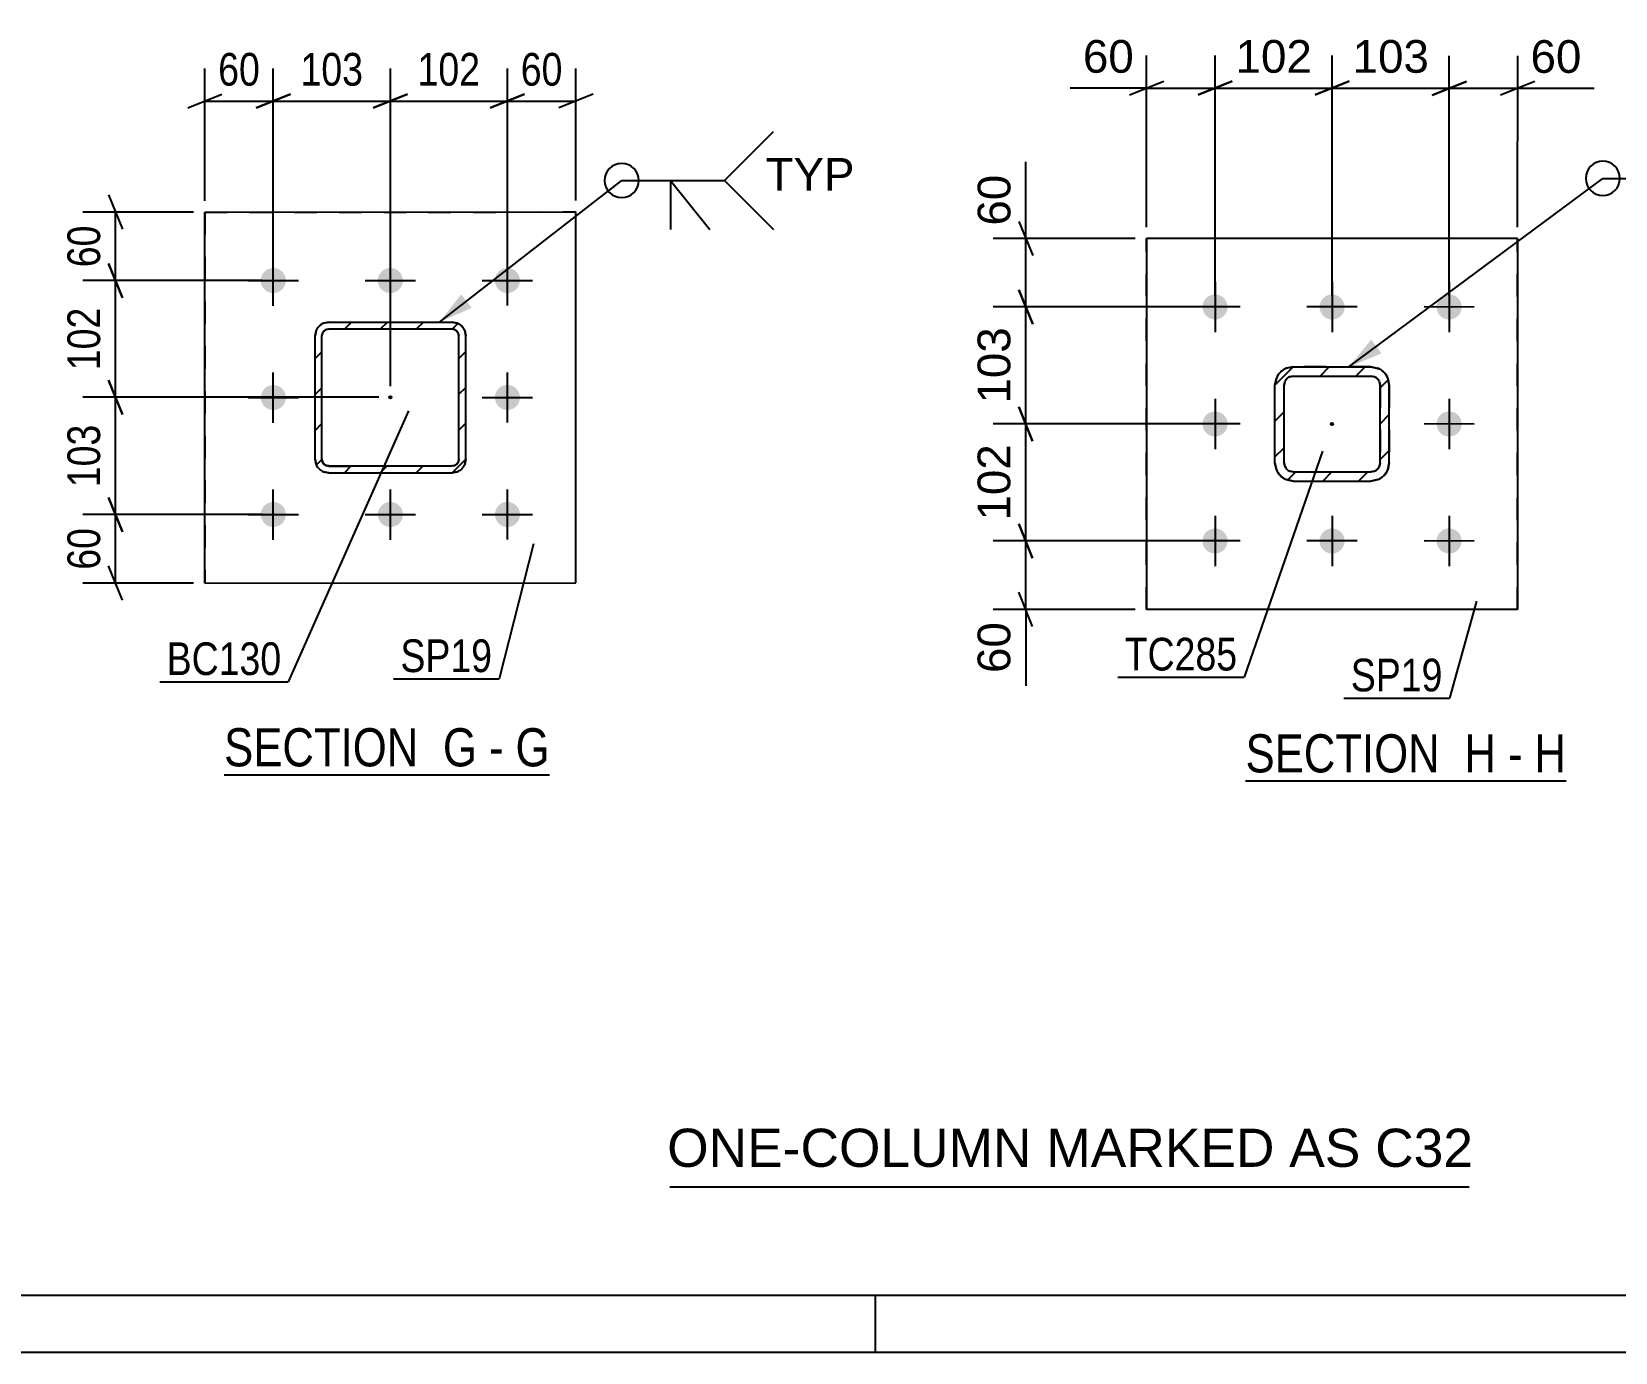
# Model space of a CAD drawing. Header units: millimetres. Extents: x -127 to 467, y -181 to 239.
# Drawn here: x -26.9 to 111.8, y -180.8 to -65.1 of the extents above; entities that cross this region are included whole.
import ezdxf

# ---------------------------------------------------------------- set-up
doc = ezdxf.new("R2010")
doc.units = ezdxf.units.MM
doc.linetypes.add('DXK_LINE_DOT2', pattern=[3.9198, 1.9599, -1.9599])
doc.linetypes.add('DXK_LINE_DOT3', pattern=[5.9187, 2.979, -0.9799, 0.9799, -0.9799])
doc.styles.add('Arial', font='ARIAL.TTF', dxfattribs={"height": 0.2})
doc.styles.add('Arial Narrow', font='ARIALN.TTF', dxfattribs={"height": 0.2})

# ---------------------------------------------------------------- blocks, each defined once
blk = doc.blocks.new('Unknown-339278888-1134')
at = {"color": 5, "linetype": 'Continuous'}
for p, q in [((-122.03, -175.8), (461.97, -175.8)), ((46.97, -180.8), (46.97, -175.8)), ((-127.03, -180.8), (466.97, -180.8))]:
    blk.add_line(p, q, dxfattribs=at)
blk = doc.blocks.new('Unknown-339278888-13 - 3142')
at = {"color": 6, "linetype": 'Continuous'}
blk.add_line((-10.07, -130.21), (18.43, -130.21), dxfattribs=at)
at = {"color": 0, "linetype": 'Continuous'}
for points in [[(8.04, -129.46), (8.04, -125.96), (-10.07, -125.96), (-10.07, -129.46)], [(12.07, -129.46), (12.07, -125.96), (9.09, -125.96), (9.09, -129.46)], [(14.4, -129.46), (14.4, -125.96), (13.12, -125.96), (13.12, -129.46)], [(18.43, -129.46), (18.43, -125.96), (15.45, -125.96), (15.45, -129.46)]]:
    blk.add_wipeout(points, dxfattribs=at)
at = {"color": 7, "linetype": 'Continuous', "style": 'Arial Narrow'}
for s, p in [('SECTION ', (-10.07, -129.46)), ('G', (9.09, -129.46)), ('G', (15.45, -129.46)), ('-', (13.12, -129.46))]:
    blk.add_text(s, height=3.34, dxfattribs=at).set_placement(p)
blk = doc.blocks.new('Unknown-339278888-19 - 14412')
at = {"color": 6, "linetype": 'Continuous'}
blk.add_line((79.38, -130.74), (107.45, -130.74), dxfattribs=at)
at = {"color": 0, "linetype": 'Continuous'}
for points in [[(97.49, -129.99), (97.49, -126.49), (79.38, -126.49), (79.38, -129.99)], [(101.31, -129.99), (101.31, -126.49), (98.54, -126.49), (98.54, -129.99)], [(103.63, -129.99), (103.63, -126.49), (102.36, -126.49), (102.36, -129.99)], [(107.45, -129.99), (107.45, -126.49), (104.68, -126.49), (104.68, -129.99)]]:
    blk.add_wipeout(points, dxfattribs=at)
at = {"color": 7, "linetype": 'Continuous', "style": 'Arial Narrow'}
for s, p in [('SECTION ', (79.38, -129.99)), ('H', (98.54, -129.99)), ('H', (104.68, -129.99)), ('-', (102.36, -129.99))]:
    blk.add_text(s, height=3.34, dxfattribs=at).set_placement(p)
blk = doc.blocks.new('Bolt-339278888-3149 - 3142')
at = {"linetype": 'Continuous'}
for points in [[(-5.85, -87.99), (-6.08, -87.95), (-6.29, -87.86), (-6.48, -87.73), (-6.64, -87.56), (-6.76, -87.36), (-6.83, -87.15), (-6.86, -86.92), (-6.84, -86.69), (-6.78, -86.47), (-6.66, -86.27), (-6.51, -86.09), (-6.33, -85.95), (-6.12, -85.86), (-5.9, -85.8), (-5.67, -85.8), (-5.44, -85.84), (-5.23, -85.93), (-5.04, -86.06), (-4.88, -86.23), (-4.77, -86.43), (-4.69, -86.65), (-4.66, -86.87), (-4.68, -87.1), (-4.75, -87.32), (-4.86, -87.52), (-5.01, -87.7), (-5.19, -87.84), (-5.4, -87.93), (-5.62, -87.99)], [(4.4, -87.99), (4.17, -87.95), (3.96, -87.86), (3.77, -87.73), (3.61, -87.56), (3.49, -87.36), (3.42, -87.15), (3.39, -86.92), (3.41, -86.69), (3.47, -86.47), (3.59, -86.27), (3.74, -86.09), (3.92, -85.95), (4.13, -85.86), (4.35, -85.8), (4.58, -85.8), (4.81, -85.84), (5.02, -85.93), (5.21, -86.06), (5.37, -86.23), (5.48, -86.43), (5.56, -86.64), (5.59, -86.87), (5.57, -87.1), (5.5, -87.32), (5.39, -87.52), (5.24, -87.7), (5.06, -87.84), (4.85, -87.93), (4.63, -87.99)], [(14.65, -87.99), (14.42, -87.95), (14.21, -87.86), (14.02, -87.72), (13.86, -87.56), (13.74, -87.36), (13.67, -87.14), (13.64, -86.92), (13.66, -86.69), (13.72, -86.47), (13.84, -86.26), (13.99, -86.09), (14.17, -85.95), (14.38, -85.85), (14.6, -85.8), (14.83, -85.8), (15.06, -85.84), (15.27, -85.93), (15.46, -86.06), (15.62, -86.23), (15.73, -86.42), (15.81, -86.64), (15.84, -86.87), (15.82, -87.1), (15.75, -87.32), (15.64, -87.52), (15.49, -87.69), (15.31, -87.83), (15.1, -87.93), (14.88, -87.98)], [(-5.85, -98.24), (-6.08, -98.2), (-6.29, -98.11), (-6.48, -97.98), (-6.64, -97.81), (-6.75, -97.61), (-6.83, -97.4), (-6.86, -97.17), (-6.84, -96.94), (-6.77, -96.72), (-6.66, -96.52), (-6.51, -96.34), (-6.33, -96.2), (-6.12, -96.11), (-5.9, -96.05), (-5.67, -96.05), (-5.44, -96.09), (-5.23, -96.18), (-5.04, -96.31), (-4.88, -96.48), (-4.76, -96.68), (-4.69, -96.9), (-4.66, -97.12), (-4.68, -97.35), (-4.75, -97.57), (-4.86, -97.77), (-5.01, -97.95), (-5.19, -98.09), (-5.4, -98.18), (-5.62, -98.24)], [(14.65, -98.24), (14.42, -98.2), (14.21, -98.11), (14.02, -97.97), (13.86, -97.81), (13.75, -97.61), (13.67, -97.39), (13.64, -97.17), (13.66, -96.94), (13.73, -96.72), (13.84, -96.51), (13.99, -96.34), (14.17, -96.2), (14.38, -96.1), (14.6, -96.05), (14.83, -96.05), (15.06, -96.09), (15.27, -96.18), (15.46, -96.31), (15.62, -96.48), (15.74, -96.67), (15.81, -96.89), (15.84, -97.12), (15.82, -97.35), (15.75, -97.57), (15.64, -97.77), (15.49, -97.94), (15.31, -98.08), (15.1, -98.18), (14.88, -98.23)], [(-5.85, -108.49), (-6.08, -108.45), (-6.29, -108.36), (-6.48, -108.23), (-6.63, -108.06), (-6.75, -107.86), (-6.83, -107.65), (-6.86, -107.42), (-6.84, -107.19), (-6.77, -106.97), (-6.66, -106.77), (-6.51, -106.59), (-6.33, -106.45), (-6.12, -106.36), (-5.9, -106.3), (-5.67, -106.3), (-5.44, -106.34), (-5.23, -106.43), (-5.04, -106.56), (-4.88, -106.73), (-4.76, -106.93), (-4.69, -107.15), (-4.66, -107.37), (-4.68, -107.6), (-4.74, -107.82), (-4.85, -108.02), (-5, -108.2), (-5.19, -108.34), (-5.4, -108.43), (-5.62, -108.49)], [(4.4, -108.49), (4.17, -108.45), (3.96, -108.36), (3.77, -108.23), (3.62, -108.06), (3.5, -107.86), (3.42, -107.65), (3.39, -107.42), (3.41, -107.19), (3.48, -106.97), (3.59, -106.77), (3.74, -106.59), (3.92, -106.45), (4.13, -106.36), (4.35, -106.3), (4.58, -106.3), (4.81, -106.34), (5.02, -106.43), (5.21, -106.56), (5.37, -106.73), (5.49, -106.93), (5.56, -107.14), (5.59, -107.37), (5.57, -107.6), (5.51, -107.82), (5.4, -108.02), (5.25, -108.2), (5.06, -108.34), (4.85, -108.43), (4.63, -108.49)], [(14.65, -108.49), (14.42, -108.45), (14.21, -108.36), (14.02, -108.22), (13.87, -108.06), (13.75, -107.86), (13.67, -107.64), (13.64, -107.42), (13.66, -107.19), (13.73, -106.97), (13.84, -106.76), (13.99, -106.59), (14.17, -106.45), (14.38, -106.35), (14.6, -106.3), (14.83, -106.3), (15.06, -106.34), (15.27, -106.43), (15.46, -106.56), (15.62, -106.73), (15.74, -106.92), (15.81, -107.14), (15.84, -107.37), (15.82, -107.6), (15.76, -107.82), (15.65, -108.02), (15.5, -108.19), (15.31, -108.33), (15.1, -108.43), (14.88, -108.48)]]:
    blk.add_hatch(color=1, dxfattribs=at).paths.add_polyline_path(points)
at = {"color": 1, "linetype": 'Continuous'}
for p, q in [((-5.76, -89.1), (-5.76, -84.7)), ((4.49, -89.1), (4.49, -84.7)), ((14.74, -89.09), (14.74, -84.69)), ((-7.96, -86.9), (-3.56, -86.9)), ((2.29, -86.9), (6.69, -86.9)), ((12.54, -86.89), (16.94, -86.89)), ((-5.76, -99.35), (-5.76, -94.95)), ((14.74, -99.34), (14.74, -94.94)), ((-7.96, -97.15), (-3.56, -97.15)), ((12.54, -97.14), (16.94, -97.14)), ((-5.76, -109.6), (-5.76, -105.2)), ((4.49, -109.6), (4.49, -105.2)), ((14.74, -109.59), (14.74, -105.19)), ((-7.96, -107.4), (-3.56, -107.4)), ((2.29, -107.4), (6.69, -107.4)), ((12.54, -107.39), (16.94, -107.39))]:
    blk.add_line(p, q, dxfattribs=at)
blk = doc.blocks.new('Part-339278888-3218 - 3142')
at = {"linetype": 'Continuous'}
h = blk.add_hatch(dxfattribs=at)
h.set_pattern_fill('', scale=0.7, style=0, pattern_type=0)
h.set_pattern_definition([(45, (9.892, -103.7405), (-1.57154, 1.57154), [])])
h.paths.add_polyline_path([(-0.91, -103.74), (9.89, -103.74), (10.35, -103.65), (10.74, -103.39), (11, -103), (11.09, -102.54), (11.09, -91.74), (11, -91.28), (10.74, -90.89), (10.35, -90.63), (9.89, -90.54), (-0.91, -90.54), (-1.37, -90.63), (-1.76, -90.89), (-2.02, -91.28), (-2.11, -91.74), (-2.11, -102.54), (-2.02, -103), (-1.76, -103.39), (-1.37, -103.65)])
h.paths.add_polyline_path([(-1.46, -102.77), (-1.51, -102.54), (-1.51, -91.74), (-1.46, -91.51), (-1.33, -91.32), (-1.14, -91.19), (-0.91, -91.14), (9.89, -91.14), (10.12, -91.19), (10.31, -91.32), (10.44, -91.51), (10.49, -91.74), (10.49, -102.54), (10.45, -102.77), (10.32, -102.96), (10.12, -103.09), (9.89, -103.14), (-0.91, -103.14), (-1.14, -103.1), (-1.33, -102.97)])
blk.add_hatch(color=246, dxfattribs=at).paths.add_polyline_path([(4.49, -97.24, -1), (4.49, -97.04, -1)])
at = {"color": 2, "linetype": 'Continuous'}
for p, q in [((-2.02, -91.28), (-2.11, -91.74)), ((-1.51, -91.74), (-1.46, -91.51)), ((-1.33, -91.32), (-1.46, -91.52)), ((-1.46, -91.51), (-1.33, -91.32)), ((-0.91, -90.54), (-1.37, -90.63)), ((-1.14, -91.19), (-1.33, -91.32)), ((-1.33, -91.32), (-1.14, -91.19)), ((-1.14, -91.19), (-0.91, -91.14)), ((-0.91, -91.15), (-1.14, -91.19)), ((-0.91, -90.54), (9.89, -90.54)), ((-0.91, -91.15), (-0.91, -91.14)), ((-0.91, -91.15), (9.89, -91.14)), ((-0.91, -91.14), (9.89, -91.14)), ((10.35, -90.63), (9.89, -90.54)), ((9.89, -91.14), (9.89, -91.14)), ((10.12, -91.19), (9.89, -91.14)), ((9.89, -91.14), (10.12, -91.19)), ((10.31, -91.32), (10.12, -91.19)), ((10.12, -91.19), (10.31, -91.32)), ((10.44, -91.51), (10.31, -91.32)), ((10.31, -91.32), (10.44, -91.51)), ((10.44, -91.51), (10.49, -91.74)), ((11.09, -91.74), (11, -91.28)), ((-2.11, -102.54), (-2.11, -91.74)), ((-1.51, -102.54), (-1.51, -91.74)), ((10.49, -102.54), (10.49, -91.74)), ((11.09, -102.54), (11.09, -91.74)), ((-2.11, -102.54), (-2.02, -103)), ((-1.46, -102.77), (-1.51, -102.54)), ((10.49, -102.54), (10.45, -102.77)), ((11, -103), (11.09, -102.54)), ((-1.33, -102.97), (-1.46, -102.77)), ((-0.91, -103.75), (-1.37, -103.65)), ((-1.37, -103.65), (-0.91, -103.74)), ((-1.14, -103.1), (-1.33, -102.97)), ((-0.91, -103.14), (-1.14, -103.1)), ((-0.91, -103.14), (9.89, -103.14)), ((-0.91, -103.75), (9.89, -103.74)), ((-0.91, -103.75), (-0.91, -103.74)), ((-0.91, -103.74), (9.89, -103.74)), ((10.12, -103.09), (9.89, -103.14)), ((10.35, -103.65), (9.89, -103.74)), ((9.89, -103.74), (10.35, -103.65)), ((9.89, -103.74), (9.89, -103.74)), ((10.32, -102.96), (10.12, -103.09)), ((10.45, -102.77), (10.32, -102.96))]:
    blk.add_line(p, q, dxfattribs=at)
at = {"color": 7, "linetype": 'DXK_LINE_DOT2'}
for p, q in [((-2.11, -91.75), (-2.02, -91.29)), ((-1.46, -91.52), (-1.51, -91.75)), ((-1.46, -91.52), (-1.46, -91.51)), ((-1.37, -90.64), (-0.91, -90.55)), ((-0.91, -90.55), (9.89, -90.54)), ((-0.91, -90.55), (-0.91, -90.54)), ((9.89, -90.54), (9.89, -90.54)), ((9.89, -90.54), (10.35, -90.63)), ((10.49, -91.74), (10.44, -91.51)), ((11, -91.28), (11.09, -91.74)), ((-2.11, -91.75), (-2.11, -91.74)), ((-2.11, -102.55), (-2.11, -91.75)), ((-1.51, -91.75), (-1.51, -91.74)), ((-1.51, -102.55), (-1.51, -91.75)), ((10.49, -91.74), (10.49, -91.74)), ((10.49, -102.54), (10.49, -91.74)), ((11.09, -102.54), (11.09, -91.74)), ((11.09, -91.74), (11.09, -91.74)), ((-2.11, -102.55), (-2.11, -102.54)), ((-2.02, -103), (-2.11, -102.55)), ((-2.11, -102.55), (-2.11, -102.55)), ((-1.51, -102.55), (-1.51, -102.54)), ((-1.51, -102.55), (-1.46, -102.77)), ((10.45, -102.77), (10.49, -102.54)), ((10.49, -102.54), (10.49, -102.54)), ((11.09, -102.54), (11, -103)), ((11.09, -102.54), (11.09, -102.54)), ((-1.46, -102.77), (-1.33, -102.97)), ((-1.33, -102.97), (-1.14, -103.1)), ((-1.14, -103.1), (-0.91, -103.15)), ((-0.91, -103.15), (-0.91, -103.14)), ((-0.91, -103.15), (9.89, -103.14)), ((9.89, -103.14), (10.12, -103.1)), ((9.89, -103.14), (9.89, -103.14)), ((10.12, -103.1), (10.32, -102.97)), ((10.32, -102.97), (10.45, -102.77)), ((11, -103), (11, -103))]:
    blk.add_line(p, q, dxfattribs=at)
at = {"color": 7, "linetype": 'DXK_LINE_DOT3'}
blk.add_line((4.49, -97.13), (4.49, -97.15), dxfattribs=at)
at = {"color": 246, "linetype": 'DXK_LINE_DOT2'}
blk.add_line((4.49, -97.13), (4.49, -97.15), dxfattribs=at)
at = {"color": 246, "linetype": 'Continuous'}
blk.add_circle((4.49, -97.14), 0.1, dxfattribs=at)
at = {"color": 2, "linetype": 'Continuous'}
for centre, start, end in [((-0.91, -91.74), 112.5099, 157.5099), ((9.89, -91.74), 22.5099, 67.5099), ((-0.91, -102.55), 202.5099, 247.5099), ((-0.91, -102.54), 202.5099, 247.5099), ((9.89, -102.54), 292.5099, 337.5099), ((9.89, -102.54), 292.5099, 337.5099)]:
    blk.add_arc(centre, 1.2, start, end, dxfattribs=at)
at = {"color": 7, "linetype": 'DXK_LINE_DOT2'}
for centre, start, end in [((-0.91, -91.75), 112.5099, 157.5099), ((9.89, -91.74), 22.5099, 67.5099)]:
    blk.add_arc(centre, 1.2, start, end, dxfattribs=at)
blk = doc.blocks.new('Part-339278888-3178 - 3142')
at = {"color": 2, "linetype": 'Continuous'}
for p, q in [((-11.76, -80.9), (20.74, -80.89)), ((-11.76, -113.4), (-11.76, -80.9)), ((20.74, -113.39), (20.74, -80.89)), ((-11.76, -113.4), (20.74, -113.39)), ((-11.76, -113.4), (20.74, -113.39))]:
    blk.add_line(p, q, dxfattribs=at)
at = {"color": 7, "linetype": 'DXK_LINE_DOT2'}
for p, q in [((-11.76, -80.9), (20.74, -80.89)), ((-11.76, -80.9), (-11.76, -80.9)), ((-11.76, -80.9), (-11.76, -113.4)), ((20.74, -80.89), (20.74, -80.89)), ((20.74, -113.39), (20.74, -80.89)), ((-11.76, -113.4), (-11.76, -113.4)), ((20.74, -113.39), (20.74, -113.39))]:
    blk.add_line(p, q, dxfattribs=at)
blk = doc.blocks.new('Part-339278888-14436 - 14412')
at = {"linetype": 'Continuous'}
h = blk.add_hatch(dxfattribs=at)
h.set_pattern_fill('', scale=0.7, style=0, pattern_type=0)
h.set_pattern_definition([(45, (83.562, -94.4627), (-1.57154, 1.57154), [])])
h.paths.add_polyline_path([(90.36, -94.46), (83.56, -94.46), (82.95, -94.58), (82.43, -94.93), (82.08, -95.45), (81.96, -96.06), (81.96, -102.86), (82.08, -103.47), (82.43, -103.99), (82.95, -104.34), (83.56, -104.46), (90.36, -104.46), (90.97, -104.34), (91.49, -104), (91.84, -103.48), (91.96, -102.86), (91.96, -96.06), (91.84, -95.45), (91.49, -94.93), (90.97, -94.59)])
h.paths.add_polyline_path([(91.1, -95.76), (91.16, -96.06), (91.16, -102.86), (91.1, -103.17), (90.93, -103.43), (90.67, -103.6), (90.36, -103.66), (83.56, -103.66), (83.25, -103.6), (82.99, -103.43), (82.82, -103.17), (82.76, -102.86), (82.76, -96.06), (82.82, -95.76), (83, -95.5), (83.26, -95.32), (83.56, -95.26), (90.36, -95.26), (90.67, -95.32), (90.93, -95.5)])
blk.add_hatch(color=246, dxfattribs=at).paths.add_polyline_path([(86.96, -99.56, -1), (86.96, -99.36, -1)])
at = {"color": 7, "linetype": 'DXK_LINE_DOT2'}
for p, q in [((81.96, -96.06), (82.08, -95.45)), ((82.95, -94.58), (83.56, -94.46)), ((83.56, -95.26), (83.26, -95.32)), ((90.36, -94.46), (83.56, -94.46)), ((83.56, -95.26), (90.36, -95.26)), ((90.36, -94.46), (90.97, -94.59)), ((90.67, -95.32), (90.36, -95.26)), ((91.84, -95.45), (91.84, -95.45)), ((91.84, -95.45), (91.96, -96.06)), ((81.96, -102.86), (81.96, -96.06)), ((82.82, -95.76), (82.76, -96.06)), ((82.76, -102.86), (82.76, -96.06)), ((91.16, -96.06), (91.1, -95.76)), ((91.1, -95.76), (91.1, -95.76)), ((91.16, -96.06), (91.16, -102.86)), ((91.96, -96.06), (91.96, -102.86)), ((82.08, -103.47), (81.96, -102.86)), ((82.76, -102.86), (82.82, -103.17)), ((83.25, -103.6), (83.56, -103.66)), ((83.56, -103.66), (90.36, -103.66)), ((90.36, -103.66), (90.67, -103.6)), ((91.1, -103.17), (91.16, -102.87)), ((91.16, -102.87), (91.16, -102.86)), ((91.96, -102.87), (91.84, -103.48)), ((91.96, -102.86), (91.96, -102.87)), ((83.56, -104.46), (82.95, -104.34)), ((83.56, -104.46), (90.36, -104.46)), ((90.97, -104.34), (90.36, -104.46))]:
    blk.add_line(p, q, dxfattribs=at)
at = {"color": 2, "linetype": 'Continuous'}
for p, q in [((82.08, -95.45), (81.96, -96.06)), ((83.56, -94.46), (82.95, -94.58)), ((83.26, -95.32), (83.56, -95.26)), ((83.56, -94.46), (83.56, -94.46)), ((83.56, -94.46), (90.36, -94.46)), ((83.56, -95.26), (83.56, -95.26)), ((83.56, -95.26), (90.36, -95.26)), ((90.36, -94.46), (90.36, -94.46)), ((90.97, -94.59), (90.36, -94.46)), ((90.36, -95.26), (90.36, -95.26)), ((90.36, -95.26), (90.67, -95.32)), ((91.96, -96.06), (91.84, -95.45)), ((81.96, -96.06), (81.96, -96.06)), ((81.96, -102.86), (81.96, -96.06)), ((82.76, -96.06), (82.82, -95.76)), ((82.76, -96.06), (82.76, -96.06)), ((82.76, -102.86), (82.76, -96.06)), ((91.1, -95.76), (91.16, -96.06)), ((91.16, -96.06), (91.16, -96.06)), ((91.16, -102.86), (91.16, -96.06)), ((91.96, -96.06), (91.96, -96.06)), ((91.96, -102.86), (91.96, -96.06)), ((81.96, -102.86), (81.96, -102.86)), ((81.96, -102.86), (82.08, -103.47)), ((82.76, -102.86), (82.76, -102.86)), ((82.82, -103.17), (82.76, -102.86)), ((83.56, -103.66), (83.25, -103.6)), ((83.56, -103.66), (83.56, -103.66)), ((83.56, -103.66), (90.36, -103.66)), ((90.67, -103.6), (90.36, -103.66)), ((90.36, -103.66), (90.36, -103.66)), ((91.16, -102.86), (91.1, -103.17)), ((91.16, -102.86), (91.16, -102.86)), ((91.84, -103.48), (91.96, -102.86)), ((91.96, -102.86), (91.96, -102.86)), ((82.95, -104.34), (83.56, -104.46)), ((83.56, -104.46), (83.56, -104.46)), ((83.56, -104.46), (90.36, -104.46)), ((90.36, -104.46), (90.97, -104.34)), ((90.36, -104.46), (90.36, -104.46))]:
    blk.add_line(p, q, dxfattribs=at)
at = {"color": 7, "linetype": 'DXK_LINE_DOT3'}
blk.add_line((86.96, -99.46), (86.96, -99.46), dxfattribs=at)
at = {"color": 246, "linetype": 'DXK_LINE_DOT2'}
blk.add_line((86.96, -99.46), (86.96, -99.46), dxfattribs=at)
at = {"color": 246, "linetype": 'Continuous'}
blk.add_circle((86.96, -99.46), 0.1, dxfattribs=at)
at = {"color": 7, "linetype": 'DXK_LINE_DOT2'}
for centre, radius, start, end in [((83.56, -96.06), 1.6, 112.4901, 157.4901), ((83.56, -96.06), 0.8, 112.4901, 157.4901), ((90.36, -96.06), 0.8, 22.4901, 67.4901), ((90.36, -96.06), 1.6, 22.4901, 67.4901), ((83.56, -102.86), 1.6, 202.4901, 247.4901), ((83.56, -102.86), 0.8, 202.4901, 247.4901), ((90.36, -102.86), 0.8, 292.4901, 337.4901), ((90.36, -102.86), 1.6, 292.4901, 337.4901)]:
    blk.add_arc(centre, radius, start, end, dxfattribs=at)
at = {"color": 2, "linetype": 'Continuous'}
for centre, radius, start, end in [((83.56, -96.06), 1.6, 112.4901, 157.4901), ((83.56, -96.06), 0.8, 112.4901, 157.4901), ((90.36, -96.06), 0.8, 22.4901, 67.4901), ((90.36, -96.06), 1.6, 22.4901, 67.4901), ((83.56, -102.86), 1.6, 202.4901, 247.4901), ((83.56, -102.86), 0.8, 202.4901, 247.4901), ((90.36, -102.86), 0.8, 292.4901, 337.4901), ((90.36, -102.86), 1.6, 292.4901, 337.4901)]:
    blk.add_arc(centre, radius, start, end, dxfattribs=at)
blk = doc.blocks.new('Part-339278888-14438 - 14412')
at = {"color": 2, "linetype": 'Continuous'}
for p, q in [((103.21, -83.22), (70.71, -83.21)), ((70.71, -83.21), (70.71, -115.71)), ((103.21, -83.22), (103.21, -83.22)), ((103.21, -83.22), (103.21, -115.72)), ((103.21, -115.72), (70.71, -115.71)), ((103.21, -115.72), (103.21, -115.72))]:
    blk.add_line(p, q, dxfattribs=at)
at = {"color": 7, "linetype": 'DXK_LINE_DOT2'}
for p, q in [((70.71, -115.71), (70.71, -83.21)), ((103.21, -115.72), (103.21, -83.22)), ((103.21, -83.22), (103.21, -83.22)), ((103.21, -115.72), (103.21, -115.72))]:
    blk.add_line(p, q, dxfattribs=at)
blk = doc.blocks.new('Bolt-339278888-14469 - 14412')
at = {"linetype": 'Continuous'}
for points in [[(77.81, -89.21), (77.79, -89.44), (77.72, -89.66), (77.6, -89.86), (77.45, -90.03), (77.26, -90.16), (77.05, -90.26), (76.83, -90.31), (76.6, -90.31), (76.37, -90.26), (76.16, -90.16), (75.98, -90.03), (75.82, -89.86), (75.71, -89.66), (75.64, -89.44), (75.61, -89.21), (75.64, -88.98), (75.71, -88.76), (75.82, -88.56), (75.98, -88.39), (76.16, -88.26), (76.37, -88.17), (76.6, -88.12), (76.83, -88.12), (77.05, -88.17), (77.26, -88.26), (77.45, -88.39), (77.6, -88.57), (77.72, -88.76), (77.79, -88.98)], [(88.06, -89.21), (88.04, -89.44), (87.97, -89.66), (87.85, -89.86), (87.7, -90.03), (87.51, -90.17), (87.3, -90.26), (87.08, -90.31), (86.85, -90.31), (86.62, -90.26), (86.41, -90.17), (86.23, -90.03), (86.07, -89.86), (85.96, -89.66), (85.89, -89.44), (85.86, -89.21), (85.89, -88.98), (85.96, -88.77), (86.07, -88.57), (86.23, -88.4), (86.41, -88.26), (86.62, -88.17), (86.85, -88.12), (87.08, -88.12), (87.3, -88.17), (87.51, -88.26), (87.7, -88.4), (87.85, -88.57), (87.97, -88.77), (88.04, -88.98)], [(98.31, -89.22), (98.29, -89.44), (98.22, -89.66), (98.1, -89.86), (97.95, -90.03), (97.76, -90.17), (97.55, -90.26), (97.33, -90.31), (97.1, -90.31), (96.87, -90.26), (96.66, -90.17), (96.48, -90.03), (96.32, -89.86), (96.21, -89.66), (96.14, -89.44), (96.11, -89.21), (96.14, -88.99), (96.21, -88.77), (96.32, -88.57), (96.48, -88.4), (96.66, -88.26), (96.87, -88.17), (97.1, -88.12), (97.33, -88.12), (97.55, -88.17), (97.76, -88.26), (97.95, -88.4), (98.1, -88.57), (98.22, -88.77), (98.29, -88.99)], [(77.81, -99.46), (77.79, -99.69), (77.72, -99.91), (77.6, -100.11), (77.45, -100.28), (77.26, -100.41), (77.05, -100.51), (76.83, -100.56), (76.6, -100.56), (76.37, -100.51), (76.16, -100.41), (75.98, -100.28), (75.82, -100.11), (75.71, -99.91), (75.64, -99.69), (75.61, -99.46), (75.64, -99.23), (75.71, -99.01), (75.82, -98.81), (75.98, -98.64), (76.16, -98.51), (76.37, -98.42), (76.6, -98.37), (76.83, -98.37), (77.05, -98.42), (77.26, -98.51), (77.45, -98.64), (77.6, -98.82), (77.72, -99.01), (77.79, -99.23)], [(98.31, -99.47), (98.29, -99.69), (98.22, -99.91), (98.1, -100.11), (97.95, -100.28), (97.76, -100.42), (97.55, -100.51), (97.33, -100.56), (97.1, -100.56), (96.87, -100.51), (96.66, -100.42), (96.48, -100.28), (96.32, -100.11), (96.21, -99.91), (96.14, -99.69), (96.11, -99.46), (96.14, -99.24), (96.21, -99.02), (96.32, -98.82), (96.48, -98.65), (96.66, -98.51), (96.87, -98.42), (97.1, -98.37), (97.33, -98.37), (97.55, -98.42), (97.76, -98.51), (97.95, -98.65), (98.1, -98.82), (98.22, -99.02), (98.29, -99.24)], [(77.81, -109.71), (77.79, -109.94), (77.71, -110.16), (77.6, -110.36), (77.45, -110.53), (77.26, -110.66), (77.05, -110.76), (76.82, -110.81), (76.59, -110.81), (76.37, -110.76), (76.16, -110.66), (75.97, -110.53), (75.82, -110.36), (75.7, -110.16), (75.63, -109.94), (75.61, -109.71), (75.63, -109.48), (75.71, -109.26), (75.82, -109.06), (75.97, -108.89), (76.16, -108.76), (76.37, -108.67), (76.6, -108.62), (76.83, -108.62), (77.05, -108.67), (77.26, -108.76), (77.45, -108.89), (77.6, -109.07), (77.71, -109.26), (77.79, -109.48)], [(88.06, -109.71), (88.04, -109.94), (87.96, -110.16), (87.85, -110.36), (87.7, -110.53), (87.51, -110.67), (87.3, -110.76), (87.07, -110.81), (86.84, -110.81), (86.62, -110.76), (86.41, -110.67), (86.22, -110.53), (86.07, -110.36), (85.95, -110.16), (85.88, -109.94), (85.86, -109.71), (85.88, -109.48), (85.96, -109.27), (86.07, -109.07), (86.22, -108.9), (86.41, -108.76), (86.62, -108.67), (86.85, -108.62), (87.08, -108.62), (87.3, -108.67), (87.51, -108.76), (87.7, -108.9), (87.85, -109.07), (87.96, -109.27), (88.04, -109.48)], [(98.31, -109.72), (98.29, -109.94), (98.21, -110.16), (98.1, -110.36), (97.95, -110.53), (97.76, -110.67), (97.55, -110.76), (97.32, -110.81), (97.09, -110.81), (96.87, -110.76), (96.66, -110.67), (96.47, -110.53), (96.32, -110.36), (96.2, -110.16), (96.13, -109.94), (96.11, -109.71), (96.13, -109.49), (96.21, -109.27), (96.32, -109.07), (96.47, -108.9), (96.66, -108.76), (96.87, -108.67), (97.1, -108.62), (97.33, -108.62), (97.55, -108.67), (97.76, -108.76), (97.95, -108.9), (98.1, -109.07), (98.21, -109.27), (98.29, -109.49)]]:
    blk.add_hatch(color=1, dxfattribs=at).paths.add_polyline_path(points)
at = {"color": 1, "linetype": 'Continuous'}
for p, q in [((76.71, -87.01), (76.71, -91.41)), ((86.96, -87.01), (86.96, -91.41)), ((97.21, -87.02), (97.21, -91.42)), ((78.91, -89.21), (74.51, -89.21)), ((89.16, -89.21), (84.76, -89.21)), ((99.41, -89.22), (95.01, -89.21)), ((76.71, -97.26), (76.71, -101.66)), ((97.21, -97.27), (97.21, -101.67)), ((78.91, -99.46), (74.51, -99.46)), ((99.41, -99.47), (95.01, -99.46)), ((76.71, -107.51), (76.71, -111.91)), ((86.96, -107.51), (86.96, -111.91)), ((97.21, -107.52), (97.21, -111.92)), ((78.91, -109.71), (74.51, -109.71)), ((89.16, -109.71), (84.76, -109.71)), ((99.41, -109.72), (95.01, -109.71))]:
    blk.add_line(p, q, dxfattribs=at)
blk = doc.blocks.new('StraightDimension-339278888-15574 - 3142')
at = {"color": 7, "linetype": 'Continuous'}
for p, q in [((-20.18, -95.62), (-18.98, -98.62)), ((3.49, -97.12), (-22.43, -97.12)), ((-19.58, -107.4), (-19.58, -97.12)), ((-18.98, -108.9), (-20.18, -105.9)), ((-6.76, -107.4), (-22.43, -107.4))]:
    blk.add_line(p, q, dxfattribs=at)
at = {"color": 0}
blk.add_wipeout([(-20.33, -98.92), (-24.53, -98.92), (-24.53, -105.6), (-20.33, -105.6)], dxfattribs=at)
at = {"color": 3, "style": 'Arial Narrow'}
blk.add_text('103', height=2.863, rotation=90.0002, dxfattribs=at).set_placement((-20.93, -105))
blk = doc.blocks.new('StraightDimension-339278888-14708 - 3142')
at = {"color": 7, "linetype": 'Continuous'}
for p, q in [((14.74, -85.89), (14.74, -68.32)), ((20.74, -79.89), (20.74, -68.32)), ((13.24, -71.77), (16.24, -70.57)), ((22.24, -70.57), (19.24, -71.77)), ((14.74, -71.17), (20.74, -71.17))]:
    blk.add_line(p, q, dxfattribs=at)
at = {"color": 0}
blk.add_wipeout([(20.17, -70.42), (20.17, -66.22), (15.31, -66.22), (15.31, -70.42)], dxfattribs=at)
at = {"color": 3, "style": 'Arial Narrow'}
blk.add_text('60', height=2.863, dxfattribs=at).set_placement((15.91, -69.82))
blk = doc.blocks.new('StraightDimension-339278888-14709 - 3142')
at = {"color": 7, "linetype": 'Continuous'}
for p, q in [((4.49, -96.15), (4.49, -68.32)), ((14.74, -85.89), (14.74, -68.32)), ((2.99, -71.77), (5.99, -70.57)), ((16.24, -70.57), (13.24, -71.77)), ((4.49, -71.17), (14.74, -71.17))]:
    blk.add_line(p, q, dxfattribs=at)
at = {"color": 0}
blk.add_wipeout([(12.96, -70.42), (12.96, -66.22), (6.27, -66.22), (6.27, -70.42)], dxfattribs=at)
at = {"color": 3, "style": 'Arial Narrow'}
blk.add_text('102', height=2.863, dxfattribs=at).set_placement((6.87, -69.82))
blk = doc.blocks.new('StraightDimension-339278888-14710 - 3142')
at = {"color": 7, "linetype": 'Continuous'}
for p, q in [((-5.76, -85.9), (-5.76, -68.32)), ((4.49, -96.15), (4.49, -68.32)), ((-7.26, -71.77), (-4.26, -70.57)), ((5.99, -70.57), (2.99, -71.77)), ((-5.76, -71.17), (4.49, -71.17))]:
    blk.add_line(p, q, dxfattribs=at)
at = {"color": 0}
blk.add_wipeout([(2.71, -70.42), (2.71, -66.22), (-3.98, -66.22), (-3.98, -70.42)], dxfattribs=at)
at = {"color": 3, "style": 'Arial Narrow'}
blk.add_text('103', height=2.863, dxfattribs=at).set_placement((-3.38, -69.82))
blk = doc.blocks.new('StraightDimension-339278888-14711 - 3142')
at = {"color": 7, "linetype": 'Continuous'}
for p, q in [((-11.76, -79.9), (-11.76, -68.32)), ((-5.76, -85.9), (-5.76, -68.32)), ((-13.26, -71.77), (-10.26, -70.57)), ((-4.26, -70.57), (-7.26, -71.77)), ((-11.76, -71.17), (-5.76, -71.17))]:
    blk.add_line(p, q, dxfattribs=at)
at = {"color": 0}
blk.add_wipeout([(-6.33, -70.42), (-6.33, -66.22), (-11.19, -66.22), (-11.19, -70.42)], dxfattribs=at)
at = {"color": 3, "style": 'Arial Narrow'}
blk.add_text('60', height=2.863, dxfattribs=at).set_placement((-10.59, -69.82))
blk = doc.blocks.new('StraightDimension-339278888-15572 - 3142')
at = {"color": 7, "linetype": 'Continuous'}
for p, q in [((-20.18, -79.4), (-18.98, -82.4)), ((-12.76, -80.9), (-22.43, -80.9)), ((-19.58, -86.9), (-19.58, -80.9)), ((-18.98, -88.4), (-20.18, -85.4)), ((-6.76, -86.9), (-22.43, -86.9))]:
    blk.add_line(p, q, dxfattribs=at)
at = {"color": 0}
blk.add_wipeout([(-20.33, -81.47), (-24.53, -81.47), (-24.53, -86.33), (-20.33, -86.33)], dxfattribs=at)
at = {"color": 3, "style": 'Arial Narrow'}
blk.add_text('60', height=2.863, rotation=90.0002, dxfattribs=at).set_placement((-20.93, -85.73))
blk = doc.blocks.new('StraightDimension-339278888-15573 - 3142')
at = {"color": 7, "linetype": 'Continuous'}
for p, q in [((-20.18, -85.4), (-18.98, -88.4)), ((-6.76, -86.9), (-22.43, -86.9)), ((-19.58, -97.12), (-19.58, -86.9)), ((-18.98, -98.62), (-20.18, -95.62)), ((3.49, -97.12), (-22.43, -97.12))]:
    blk.add_line(p, q, dxfattribs=at)
at = {"color": 0}
blk.add_wipeout([(-20.33, -88.67), (-24.53, -88.67), (-24.53, -95.35), (-20.33, -95.35)], dxfattribs=at)
at = {"color": 3, "style": 'Arial Narrow'}
blk.add_text('102', height=2.863, rotation=90.0002, dxfattribs=at).set_placement((-20.93, -94.75))
blk = doc.blocks.new('StraightDimension-339278888-15575 - 3142')
at = {"color": 7, "linetype": 'Continuous'}
for p, q in [((-20.18, -105.9), (-18.98, -108.9)), ((-6.76, -107.4), (-22.43, -107.4)), ((-19.58, -113.4), (-19.58, -107.4)), ((-18.98, -114.9), (-20.18, -111.9)), ((-12.76, -113.4), (-22.43, -113.4))]:
    blk.add_line(p, q, dxfattribs=at)
at = {"color": 0}
blk.add_wipeout([(-20.33, -107.97), (-24.53, -107.97), (-24.53, -112.83), (-20.33, -112.83)], dxfattribs=at)
at = {"color": 3, "style": 'Arial Narrow'}
blk.add_text('60', height=2.863, rotation=90.0002, dxfattribs=at).set_placement((-20.93, -112.23))
blk = doc.blocks.new('StraightDimension-339278888-16856 - 14412')
at = {"color": 7, "linetype": 'Continuous'}
for p, q in [((97.21, -88.22), (97.22, -67.2)), ((103.21, -82.22), (103.22, -67.2)), ((95.72, -70.65), (98.72, -69.45)), ((97.22, -70.05), (103.22, -70.05)), ((104.72, -69.45), (101.72, -70.65)), ((103.22, -70.05), (109.91, -70.05)), ((103.22, -70.05), (109.91, -70.05))]:
    blk.add_line(p, q, dxfattribs=at)
at = {"color": 0}
blk.add_wipeout([(109.39, -69.3), (109.39, -65.1), (103.74, -65.1), (103.74, -69.3)], dxfattribs=at)
at = {"color": 3, "style": 'Arial'}
blk.add_text('60', height=2.865, rotation=-0.0115, dxfattribs=at).set_placement((104.34, -68.7))
blk = doc.blocks.new('StraightDimension-339278888-16823 - 14412')
at = {"color": 7, "linetype": 'Continuous'}
for p, q in [((60.14, -83.21), (60.14, -76.51)), ((60.14, -83.21), (60.14, -76.51)), ((59.54, -81.71), (60.74, -84.71)), ((69.71, -83.21), (57.29, -83.21)), ((60.14, -89.21), (60.14, -83.21)), ((60.74, -90.71), (59.54, -87.71)), ((75.71, -89.21), (57.29, -89.21))]:
    blk.add_line(p, q, dxfattribs=at)
at = {"color": 0}
blk.add_wipeout([(59.39, -77.04), (55.19, -77.04), (55.19, -82.68), (59.39, -82.68)], dxfattribs=at)
at = {"color": 3, "style": 'Arial'}
blk.add_text('60', height=2.865, rotation=89.9888, dxfattribs=at).set_placement((58.79, -82.08))
blk = doc.blocks.new('StraightDimension-339278888-16824 - 14412')
at = {"color": 7, "linetype": 'Continuous'}
for p, q in [((59.54, -87.71), (60.74, -90.71)), ((75.71, -89.21), (57.29, -89.21)), ((60.13, -99.46), (60.14, -89.21)), ((60.73, -100.96), (59.53, -97.96)), ((75.71, -99.46), (57.28, -99.46))]:
    blk.add_line(p, q, dxfattribs=at)
at = {"color": 0}
blk.add_wipeout([(59.39, -90.4), (55.19, -90.4), (55.18, -98.27), (59.38, -98.27)], dxfattribs=at)
at = {"color": 3, "style": 'Arial'}
blk.add_text('103', height=2.865, rotation=89.9888, dxfattribs=at).set_placement((58.78, -97.67))
blk = doc.blocks.new('StraightDimension-339278888-16825 - 14412')
at = {"color": 7, "linetype": 'Continuous'}
for p, q in [((59.53, -97.96), (60.73, -100.96)), ((75.71, -99.46), (57.28, -99.46)), ((60.13, -109.71), (60.13, -99.46)), ((60.73, -111.21), (59.53, -108.21)), ((75.71, -109.71), (57.28, -109.71))]:
    blk.add_line(p, q, dxfattribs=at)
at = {"color": 0}
blk.add_wipeout([(59.38, -100.65), (55.18, -100.65), (55.18, -108.52), (59.38, -108.52)], dxfattribs=at)
at = {"color": 3, "style": 'Arial'}
blk.add_text('102', height=2.865, rotation=89.9888, dxfattribs=at).set_placement((58.78, -107.92))
blk = doc.blocks.new('StraightDimension-339278888-16826 - 14412')
at = {"color": 7, "linetype": 'Continuous'}
for p, q in [((59.53, -108.21), (60.73, -111.21)), ((75.71, -109.71), (57.28, -109.71)), ((60.13, -115.71), (60.13, -109.71)), ((60.73, -117.21), (59.53, -114.21)), ((69.71, -115.71), (57.28, -115.71)), ((60.13, -115.71), (60.13, -122.41)), ((60.13, -115.71), (60.13, -122.41))]:
    blk.add_line(p, q, dxfattribs=at)
at = {"color": 0}
blk.add_wipeout([(59.38, -116.23), (55.18, -116.23), (55.18, -121.88), (59.38, -121.88)], dxfattribs=at)
at = {"color": 3, "style": 'Arial'}
blk.add_text('60', height=2.865, rotation=89.9888, dxfattribs=at).set_placement((58.78, -121.28))
blk = doc.blocks.new('StraightDimension-339278888-16857 - 14412')
at = {"color": 7, "linetype": 'Continuous'}
for p, q in [((86.96, -88.21), (86.97, -67.19)), ((97.21, -88.22), (97.22, -67.2)), ((85.47, -70.64), (88.47, -69.44)), ((86.97, -70.04), (97.22, -70.05)), ((98.72, -69.45), (95.72, -70.65))]:
    blk.add_line(p, q, dxfattribs=at)
at = {"color": 0}
blk.add_wipeout([(96.03, -69.3), (96.03, -65.1), (88.16, -65.09), (88.16, -69.29)], dxfattribs=at)
at = {"color": 3, "style": 'Arial'}
blk.add_text('103', height=2.865, rotation=-0.0115, dxfattribs=at).set_placement((88.76, -68.69))
blk = doc.blocks.new('StraightDimension-339278888-16858 - 14412')
at = {"color": 7, "linetype": 'Continuous'}
for p, q in [((76.71, -88.21), (76.72, -67.19)), ((86.96, -88.21), (86.97, -67.19)), ((75.22, -70.64), (78.22, -69.44)), ((76.72, -70.04), (86.97, -70.04)), ((88.47, -69.44), (85.47, -70.64))]:
    blk.add_line(p, q, dxfattribs=at)
at = {"color": 0}
blk.add_wipeout([(85.78, -69.29), (85.78, -65.09), (77.91, -65.09), (77.91, -69.29)], dxfattribs=at)
at = {"color": 3, "style": 'Arial'}
blk.add_text('102', height=2.865, rotation=-0.0115, dxfattribs=at).set_placement((78.51, -68.69))
blk = doc.blocks.new('StraightDimension-339278888-16859 - 14412')
at = {"color": 7, "linetype": 'Continuous'}
for p, q in [((70.71, -82.21), (70.72, -67.19)), ((76.71, -88.21), (76.72, -67.19)), ((70.72, -70.04), (64.02, -70.04)), ((70.72, -70.04), (64.02, -70.04)), ((69.22, -70.64), (72.22, -69.44)), ((70.72, -70.04), (76.72, -70.04)), ((78.22, -69.44), (75.22, -70.64))]:
    blk.add_line(p, q, dxfattribs=at)
at = {"color": 0}
blk.add_wipeout([(70.19, -69.29), (70.19, -65.09), (64.55, -65.09), (64.54, -69.29)], dxfattribs=at)
at = {"color": 3, "style": 'Arial'}
blk.add_text('60', height=2.865, rotation=-0.0115, dxfattribs=at).set_placement((65.14, -68.69))
blk = doc.blocks.new('Unknown-339278888-17144')
at = {"color": 7, "linetype": 'Continuous'}
blk.add_line((28.97, -166.3), (98.97, -166.3), dxfattribs=at)
at = {"color": 7, "style": 'Arial'}
blk.add_text('ONE-COLUMN MARKED AS C32', height=3.3428, dxfattribs=at).set_placement((28.73, -164.55))
blk = doc.blocks.new('WeldMark-339278888-14389 - 3142')
at = {"linetype": 'Continuous'}
blk.add_hatch(color=30, dxfattribs=at).paths.add_polyline_path([(11.61, -89.29), (8.78, -90.54), (10.69, -88.11)])
at = {"color": 30, "linetype": 'Continuous'}
for p, q in [((8.78, -90.54), (24.75, -78.13)), ((24.75, -78.13), (33.75, -78.13))]:
    blk.add_line(p, q, dxfattribs=at)
at = {"color": 3, "linetype": 'Continuous'}
for q in [(32.46, -82.41), (29.03, -82.41)]:
    blk.add_line((29.03, -78.13), q, dxfattribs=at)
for start, end in [(90, 270), (270, 90)]:
    blk.add_arc((24.75, -78.13), 1.5, start, end, dxfattribs=at)
at = {"color": 0, "linetype": 'Continuous'}
blk.add_wipeout([(45.12, -79.03), (45.12, -76.03), (37.35, -76.03), (37.35, -79.03)], dxfattribs=at)
blk.add_wipeout([(45.12, -79.03), (45.12, -76.03), (37.35, -76.03), (37.35, -79.03)], dxfattribs=at)
at = {"color": 3, "linetype": 'Continuous'}
for q in [(38.03, -73.84), (38.03, -82.41)]:
    blk.add_line((33.75, -78.13), q, dxfattribs=at)
at = {"color": 3, "linetype": 'Continuous', "style": 'Arial'}
blk.add_text('TYP', height=2.865, dxfattribs=at).set_placement((37.35, -79.03))
blk = doc.blocks.new('Mark-339278888-8689 - 3142')
at = {"color": 0}
blk.add_wipeout([(-5.05, -121.46), (-5.05, -118.46), (-15.1, -118.46), (-15.1, -121.46)], dxfattribs=at)
blk.add_wipeout([(-5.05, -121.46), (-5.05, -118.46), (-15.1, -118.46), (-15.1, -121.46)], dxfattribs=at)
at = {"color": 30, "linetype": 'Continuous'}
for p in [(6.09, -98.31), (-15.7, -122.06)]:
    blk.add_line(p, (-4.45, -122.06), dxfattribs=at)
at = {"color": 3, "style": 'Arial Narrow'}
blk.add_text('BC130', height=2.863, dxfattribs=at).set_placement((-15.1, -121.46))
blk = doc.blocks.new('Mark-339278888-3174 - 3142')
at = {"color": 0}
blk.add_wipeout([(13.41, -121.2), (13.41, -118.2), (5.37, -118.2), (5.37, -121.2)], dxfattribs=at)
blk.add_wipeout([(13.41, -121.2), (13.41, -118.2), (5.37, -118.2), (5.37, -121.2)], dxfattribs=at)
at = {"color": 30, "linetype": 'Continuous'}
for p in [(17.02, -109.95), (4.77, -121.8)]:
    blk.add_line(p, (14.01, -121.8), dxfattribs=at)
at = {"color": 3, "style": 'Arial Narrow'}
blk.add_text('SP19', height=2.863, dxfattribs=at).set_placement((5.37, -121.2))
blk = doc.blocks.new('Mark-339278888-15352 - 14412')
at = {"color": 0}
blk.add_wipeout([(78.66, -121.06), (78.66, -118.06), (68.8, -118.06), (68.8, -121.06)], dxfattribs=at)
blk.add_wipeout([(78.66, -121.06), (78.66, -118.06), (68.8, -118.06), (68.8, -121.06)], dxfattribs=at)
at = {"color": 30, "linetype": 'Continuous'}
for p in [(86.13, -101.85), (68.2, -121.66)]:
    blk.add_line(p, (79.26, -121.66), dxfattribs=at)
at = {"color": 3, "style": 'Arial Narrow'}
blk.add_text('TC285', height=2.863, dxfattribs=at).set_placement((68.8, -121.06))
blk = doc.blocks.new('Mark-339278888-15355 - 14412')
at = {"color": 0}
blk.add_wipeout([(96.64, -122.89), (96.64, -119.89), (88.6, -119.89), (88.6, -122.89)], dxfattribs=at)
blk.add_wipeout([(96.64, -122.89), (96.64, -119.89), (88.6, -119.89), (88.6, -122.89)], dxfattribs=at)
at = {"color": 30, "linetype": 'Continuous'}
for p in [(99.6, -114.98), (88, -123.49)]:
    blk.add_line(p, (97.24, -123.49), dxfattribs=at)
at = {"color": 3, "style": 'Arial Narrow'}
blk.add_text('SP19', height=2.863, dxfattribs=at).set_placement((88.6, -122.89))
blk = doc.blocks.new('WeldMark-339278888-15610 - 14412')
at = {"linetype": 'Continuous'}
blk.add_hatch(color=30, dxfattribs=at).paths.add_polyline_path([(91.29, -93.28), (88.43, -94.46), (90.39, -92.07)])
at = {"color": 30, "linetype": 'Continuous'}
for p, q in [((88.43, -94.46), (110.67, -77.95)), ((110.67, -77.95), (119.67, -77.95))]:
    blk.add_line(p, q, dxfattribs=at)
at = {"color": 3, "linetype": 'Continuous'}
for q in [(118.39, -82.24), (114.96, -82.24)]:
    blk.add_line((114.96, -77.95), q, dxfattribs=at)
for start, end in [(90, 270), (270, 90)]:
    blk.add_arc((110.67, -77.95), 1.5, start, end, dxfattribs=at)
at = {"color": 0, "linetype": 'Continuous'}
blk.add_wipeout([(131.05, -78.85), (131.05, -75.85), (123.27, -75.85), (123.27, -78.85)], dxfattribs=at)
blk.add_wipeout([(131.05, -78.85), (131.05, -75.85), (123.27, -75.85), (123.27, -78.85)], dxfattribs=at)
at = {"color": 3, "linetype": 'Continuous'}
for q in [(123.96, -73.67), (123.96, -82.24)]:
    blk.add_line((119.67, -77.95), q, dxfattribs=at)
at = {"color": 3, "linetype": 'Continuous', "style": 'Arial'}
blk.add_text('TYP', height=2.865, dxfattribs=at).set_placement((123.27, -78.85))

msp = doc.modelspace()

# ---------------------------------------------------------------- block references
for name in ['Unknown-339278888-1134', 'Part-339278888-3178 - 3142', 'Part-339278888-14438 - 14412', 'Bolt-339278888-3149 - 3142', 'Bolt-339278888-14469 - 14412', 'Part-339278888-3218 - 3142', 'Part-339278888-14436 - 14412', 'Unknown-339278888-17144']:
    msp.add_blockref(name, (0, 0))

# ---------------------------------------------------------------- next in the draw order: block references
for name in ['StraightDimension-339278888-16856 - 14412', 'StraightDimension-339278888-14708 - 3142', 'StraightDimension-339278888-16823 - 14412', 'StraightDimension-339278888-15574 - 3142', 'Mark-339278888-15355 - 14412', 'Unknown-339278888-13 - 3142', 'Unknown-339278888-19 - 14412']:
    msp.add_blockref(name, (0, 0))

# ---------------------------------------------------------------- next in the draw order: block references
for name in ['StraightDimension-339278888-16857 - 14412', 'StraightDimension-339278888-14709 - 3142', 'StraightDimension-339278888-16824 - 14412', 'StraightDimension-339278888-15575 - 3142']:
    msp.add_blockref(name, (0, 0))

# ---------------------------------------------------------------- next in the draw order: block references
for name in ['StraightDimension-339278888-16858 - 14412', 'StraightDimension-339278888-14710 - 3142', 'WeldMark-339278888-14389 - 3142', 'StraightDimension-339278888-16825 - 14412']:
    msp.add_blockref(name, (0, 0))

# ---------------------------------------------------------------- next in the draw order: block references
for name in ['StraightDimension-339278888-16859 - 14412', 'StraightDimension-339278888-14711 - 3142', 'WeldMark-339278888-15610 - 14412', 'StraightDimension-339278888-16826 - 14412']:
    msp.add_blockref(name, (0, 0))

# ---------------------------------------------------------------- next in the draw order: block references
for name in ['StraightDimension-339278888-15572 - 3142', 'Mark-339278888-15352 - 14412']:
    msp.add_blockref(name, (0, 0))

# ---------------------------------------------------------------- next in the draw order: block references
msp.add_blockref('StraightDimension-339278888-15573 - 3142', (0, 0))

# ---------------------------------------------------------------- next in the draw order: block references
msp.add_blockref('Mark-339278888-8689 - 3142', (0, 0))

# ---------------------------------------------------------------- next in the draw order: block references
msp.add_blockref('Mark-339278888-3174 - 3142', (0, 0))

doc.saveas('drawing.dxf')
